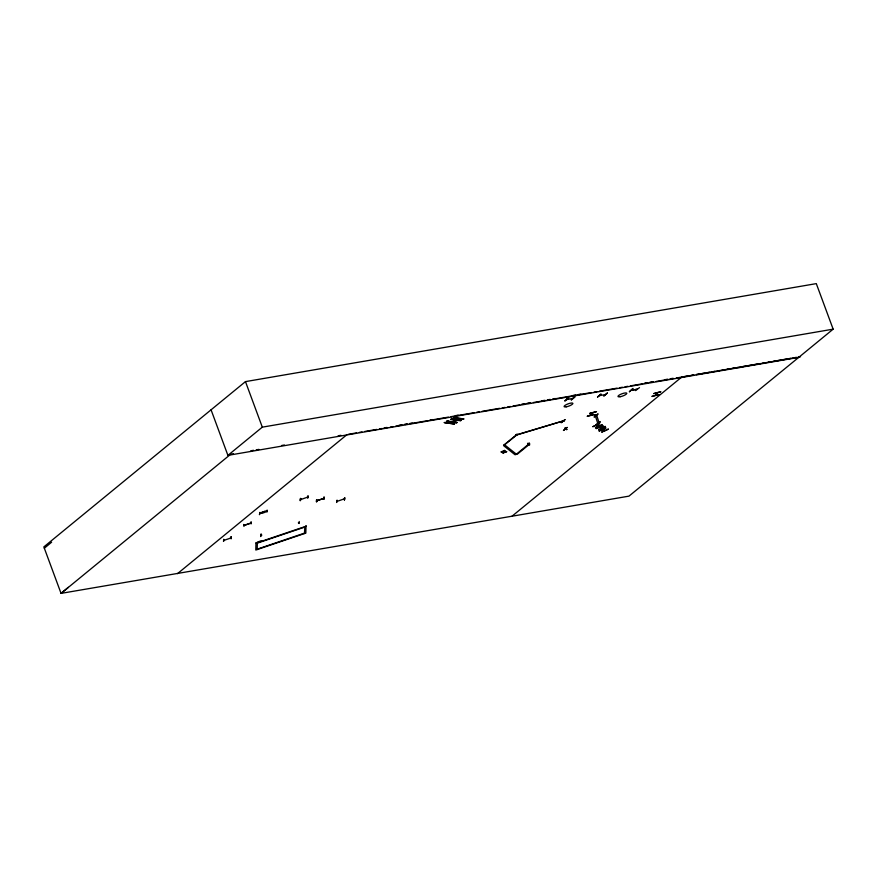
<?xml version="1.0" encoding="UTF-8"?>
<svg xmlns="http://www.w3.org/2000/svg" width="877" height="877" viewBox="0 0 877 877"><rect width="100%" height="100%" fill="white"/><g stroke="black" fill="none" stroke-linecap="round" stroke-linejoin="round"><path stroke-width="1.32" d="M563.692 430.333L567.112 427.439M564.854 419.71L561.17 422.725L565.117 419.612M600.953 394.124L597.555 397.018M629.39 391.668L632.942 388.423M632.766 388.807L629.467 391.756M527.548 443.74L529.62 444.99L527.801 443.214M223.569 541.383L223.734 539.267L223.547 541.416M243.981 526.441L243.696 524.468M255.974 542.556L255.799 550.022L305.843 533.095L306.018 525.63M257.18 549.55L257.356 542.096L261.193 540.791M259.91 512.442L259.471 514.678L260.02 512.464M261.16 534.301L260.699 536.56L261.072 533.983M300.351 498.575L300.219 500.701L300.647 498.454M300.526 500.526L300.647 498.421M304.462 533.556L304.845 526.66M307.125 497.303L307.75 497.095L300.668 499.572M307.838 495.987L307.706 498.169L308.167 495.933M316.597 499.791L316.465 501.896L316.586 499.846M316.783 501.743L316.86 499.704M336.834 500.35L336.647 502.488L337.207 500.274M230.75 538.061L223.734 540.418L224.512 540.079M230.191 538.259L230.684 538.007M231.309 536.823C229.796 535.726 231.528 542.019 231.298 536.812M259.976 513.538L259.844 512.727L260.721 513.275M260.096 513.407C275.74 506.566 261.171 515.577 259.844 512.738M261.861 535.102L261.313 535.376M266.992 512.069L267.112 510.074M299.046 522.517L298.344 522.835L299.057 522.615M299.145 523.492L299.221 521.486M344.124 498.914L337.119 501.359M344.529 499.835L344.672 497.719L344.508 499.802M658.791 394.464L651.874 396.47L658.737 394.562M593.893 414.47L587.141 416.279L593.806 414.678M655.283 395.428L657.005 392.907M657.322 392.83L655.634 395.297M444.157 422.571L454.154 423.997M446.634 421.322L456.632 422.736L446.689 421.289M446.919 421.366L457.224 422.44L447.544 421.015M460.962 420.522L450.822 419.349L461.247 420.226M453.749 417.869L463.122 419.272M517.266 434.597L503.551 445.593L515.04 454.757L517.562 454.001L529.719 444.036L528.535 444.233L516.378 454.209L504.889 445.034L503.705 445.231L515.862 435.266L563.966 420.708L517.266 434.597L517.057 434.027M593.115 412.607C586.264 417.605 593.323 413.856 590.681 415.128L590.517 414.404M593.17 412.618L592.918 412.628M450.822 419.349L460.568 420.741M451.458 419.042L461.105 420.467M454.33 423.942L444.442 422.626M596.492 411.642L589.695 413.396L596.349 411.697M590.429 414.459L590.506 415.314M300.679 499.495L301.458 499.298M260.458 512.628L259.833 512.848M596.207 425.257L598.465 426.343M598.794 426.222L596.415 425.148M599.473 427.307L601.765 428.349M599.473 426.485L599.638 427.384L601.644 428.228M602.411 429.664L604.79 430.706M605.042 430.574L602.576 429.73M44.343 548.224L51.633 542.183M68.34 587.338L61.05 593.378L43.85 546.897L245.472 381.616L816.301 283.622L833.15 329.16L798.75 357.377L227.91 455.371L211.072 409.833M512.08 516.202L61.05 593.378L229.653 455.086M227.91 455.371L262.311 427.154L833.15 329.16M177.505 573.646L347.171 434.488M597.555 397.062L600.942 394.179M607.366 393.071L603.716 396.064L607.366 392.973M635.551 390.616L639.508 387.623M682.142 376.726L512.004 516.224L628.952 496.141L798.75 357.377M573.054 398.388L566.926 399.517L566.619 398.871L567.419 398.64M568.767 397.983L564.744 401.041L568.592 397.643M567.54 399.419L567.353 398.651M572.977 398.41L572.352 398.618M571.212 399.89L574.863 396.886M564.021 421.004L563.516 421.092M563.429 430.475L567.112 427.483M565.709 428.853L566.345 428.743L565.731 428.864M598.081 413.977L594.08 417.068L597.774 414.076M597.61 423.372L598.246 423.262M596.349 424.731L600.35 421.76L596.25 424.479M244.19 525.301L251.107 522.977M260.403 512.65L260.655 513.319M528.59 443.565C529.62 445.308 527.658 443.28 529.259 443.367M529.116 443.334L529.445 444.069L529.269 443.291M565.04 429.313L565.522 429.116M637.272 389.289L631.287 390.298M595.012 415.062L595.319 415.775L595.549 414.974M251.052 523.087L244.08 525.444M592.962 426.682L599.583 423.613M592.83 426.628L599.506 423.657M602.894 425.641L596.13 428.634L602.806 425.608M598.684 429.741L605.36 426.77M598.772 429.785L605.47 426.858M599.21 431.045L605.843 427.998M599.166 430.969L605.744 427.965M608.265 429.061L601.611 432.131L608.419 429.215M631.495 390.177L637.436 389.158M595.768 415.654L595.472 414.996M565.161 428.162L566.816 429.522M564.898 429.281L565.522 429.017M528.82 444.233L529.5 444.025M317.068 500.635L323.942 498.333L316.959 500.778M595.275 415.753L596.689 415.27L599.177 422.977L597.807 423.481L595.297 415.731L595.965 415.501M256.194 543.126L306.226 526.2M257.542 543.06L304.823 527.066M304.483 533.15L257.202 549.155L256.994 548.585M261.664 512.354L264.964 511.236M344.639 497.719L344.157 499.857M504.516 452.148L502.346 452.74L504.231 452.368C500.449 455.163 508.693 449.287 504.966 452.039L506.818 451.677L504.681 452.258M567.156 399.375L566.739 398.761L567.66 399.298M563.801 421.157L563.396 421.212M230.706 454.231L233.392 453.771M250.855 450.767L253.541 450.307M256.227 449.846L258.912 449.386M281.747 445.461L284.433 445.001M338.171 435.781L340.857 435.321M383.994 427.91L386.691 427.45M398.838 425.367L401.534 424.906M404.231 424.435L406.928 423.975M409.625 423.514L412.322 423.054M429.862 420.039L432.558 419.579M455.492 415.632L458.2 415.172M521.607 404.286L524.303 403.826M527 403.365L529.697 402.894M541.843 400.811L544.54 400.35M547.237 399.89L549.934 399.43M552.631 398.958L555.327 398.498M572.867 395.483L575.564 395.023M578.261 394.562L580.958 394.102M644.376 383.216L647.073 382.745M649.769 382.284L652.466 381.824M664.613 379.741L667.309 379.281M670.006 378.809L672.703 378.349M348.52 434.258L356.61 432.876M359.318 432.405L362.015 431.944M364.711 431.484L376.847 429.401M379.544 428.93L382.251 428.469M384.948 428.009L387.645 427.548M390.342 427.077L393.039 426.617M395.735 426.156L402.488 424.994M405.185 424.534L407.882 424.073M410.579 423.602L428.119 420.598M430.815 420.138L448.355 417.123M451.052 416.663L473.986 412.727M476.682 412.256L479.379 411.795M482.076 411.335L499.616 408.32M502.313 407.86L505.02 407.399M507.717 406.928L510.414 406.468M513.111 406.007L519.853 404.845M522.549 404.385L525.246 403.924M527.954 403.453L530.651 402.992M533.348 402.532L545.483 400.449M548.191 399.989L550.888 399.517M553.584 399.057L591.361 392.567M594.058 392.107L596.755 391.646M599.451 391.186L616.991 388.171M619.688 387.711L622.385 387.25M625.082 386.779L627.779 386.318M630.486 385.858L642.622 383.775M645.319 383.304L648.015 382.843M650.712 382.383L653.42 381.923M656.117 381.451L668.252 379.368M670.949 378.908L673.657 378.447M676.353 377.987L693.696 375.005M696.36 374.545L699.013 374.095M701.666 373.635L704.319 373.174M706.983 372.725L709.636 372.265M712.288 371.815L714.941 371.355M717.605 370.905L724.238 369.765M726.901 369.305L729.554 368.844M732.207 368.395L734.871 367.934M737.524 367.485L740.32 367.408M742.83 366.564L760.096 363.604M762.749 363.144L765.413 362.694M768.066 362.234L770.719 361.784M773.382 361.324L790.637 358.364M793.301 357.904L795.954 357.454M599.451 395.659L605.568 394.507M516.838 434.499L515.654 434.696L515.862 435.266M529.511 443.466L528.327 443.674L528.535 444.233M681.747 377.055L688.456 375.904M691.142 375.455L693.817 374.994M696.502 374.534L719.315 370.631M722.001 370.182L797.127 357.334M798.465 357.103L800.526 356.753M574.83 396.952L571.453 399.857M599.419 426.726L599.693 427.373M454.286 417.595L464.032 418.965L453.727 417.901M451.808 418.855L461.302 420.193M564.821 428.228L566.498 429.631M565.161 428.14L566.838 429.555M324.15 497.237L323.953 499.386L323.997 496.952M446.952 421.322L456.829 422.659M445.001 422.319L454.494 423.657M602.039 424.797L595.362 427.779L602.017 424.709M251.107 521.618L251.085 523.931M599.594 426.474L599.989 427.274M595.132 414.964L595.461 415.599L595.012 415.27M245.472 381.616L262.311 427.154M653.814 393.576L660.71 391.767L653.814 393.576M504.494 450.427L500.931 451.984L502.817 451.6C498.794 453.891 509.022 449.342 503.541 451.282L504.494 450.427M605.207 426.419L602.97 427.417L605.229 426.463M620.138 396.733A4.681 1.184 -20.3 0 0 626.803 393.378A4.681 1.184 -20.3 0 0 620.258 394.507A4.681 1.184 -20.3 0 0 620.138 396.733M566.224 406.829A4.681 1.184 -20.3 0 0 572.9 403.486A4.681 1.184 -20.3 0 0 566.356 404.604A4.681 1.184 -20.3 0 0 566.224 406.829"/></g></svg>
